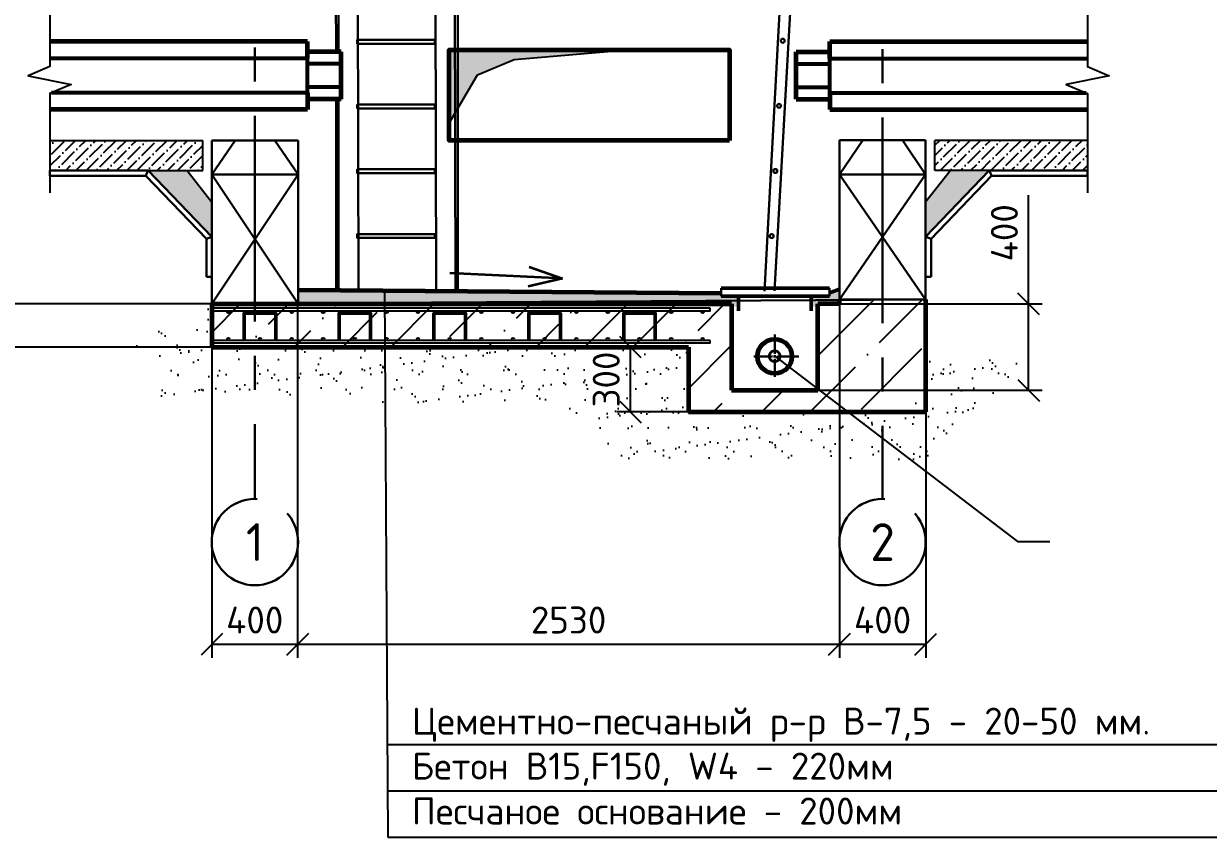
# Model space of a CAD drawing. Header units: millimetres. Extents: x 1601 to 14530, y 1157 to 3820.
# Drawn here: x 7416.2 to 7526.1, y 2922.4 to 2997.8 of the extents above; entities that cross this region are included whole.
import ezdxf
from ezdxf import colors
from ezdxf.entities.mleader import LeaderData, LeaderLine
from ezdxf.math import Vec2, Vec3

# ---------------------------------------------------------------- set-up
doc = ezdxf.new("R2010")
doc.units = ezdxf.units.MM
doc.linetypes.add('CENTER2', pattern=[28.575, 19.05, -3.175, 3.175, -3.175])
doc.linetypes.add('осевая2', pattern=[28.575, 19.05, -3.175, 3.175, -3.175])
for name, color, linetype, lineweight in [('Осевая', 2, 'осевая2', 30), ('Основной', 1, 'Continuous', 60), ('Размер 3.5', 250, 'Continuous', 35), ('Размеры на чертеже', 250, 'Continuous', 25), ('Тонкие', 5, 'Continuous', 30)]:
    doc.layers.add(name, color=color, linetype=linetype, lineweight=lineweight)
doc.layers.add('Штриховка', color=7, linetype='Continuous')
doc.styles.add('-ISOCPEUR-', font='isocpeur.TTF')
doc.styles.add('GOST', font='GOST Common.ttf')
doc.styles.get("Standard").update_dxf_attribs({"font": 'GOST Common.ttf'})
doc.dimstyles.new('М 1 к 50', dxfattribs={"dimtxt": 2.5, "dimasz": 2, "dimexe": 1.25, "dimexo": 0, "dimgap": 1, "dimtad": 1, "dimdec": 0, "dimlfac": 50, "dimzin": 0, "dimdsep": 46, "dimtxsty": 'GOST', "dimblk": 'OBLIQUE', "dimcen": 0, "dimclrd": 256, "dimclre": 256, "dimclrt": 256, "dimazin": 2, "dimtfac": 1, "dimtdec": 0, "dimtmove": 0, "dimatfit": 3, "dimldrblk": 'NONE', "dimfxl": 1.25, "dimtolj": 1, "dimtzin": 0, "dimlwd": -1, "dimlwe": -1, "dimarcsym": 2})
pattern_1 = [(37.5, (-522.7833, 26.5327), (-0.019200376, 0.587295885), [0, -0.463296, 0, -0.51816, 0, -0.4953]), (7.5, (-522.7833, 26.5327), (0.53942794, 0.86019012), [0, -0.249936, 0, -0.417576, 0, -0.16002]), (327.5, (-523.1582, 26.5327), (0.949190844, 0.001724622), [0, -0.1524, 0, -0.54864, 0, -0.71628]), (317.5, (-523.1582, 26.5327), (0.91626774, 0.26751519), [0, -0.0762, 0, -0.359664, 0, -0.41148])]
pattern_2 = [(45, (-522.7833, 26.5327), (0.353597585, 1.29652448), [1.666875, -0.333375, 0, -0.333375])]

# ---------------------------------------------------------------- blocks, each defined once
blk = doc.blocks.new('_Oblique')
at = {"color": 0, "linetype": 'ByBlock', "lineweight": -2}
blk.add_line((-0.5, -0.5), (0.5, 0.5), dxfattribs=at)
blk = doc.blocks.new('*D355')
at = {"transparency": 16777216}
for p, q in [((7509.41, 2971.79), (7509.41, 2981.89)), ((7489.86, 2971.79), (7510.66, 2971.79)), ((7509.41, 2963.79), (7509.41, 2971.79)), ((7489.86, 2963.79), (7510.66, 2963.79))]:
    blk.add_line(p, q, dxfattribs=at)
at = {"layer": 'Defpoints', "color": 0, "transparency": 16777216}
for p in [(7489.86, 2971.79), (7509.41, 2971.79), (7489.86, 2963.79)]:
    blk.add_point(p, dxfattribs=at)
at = {"transparency": 16777216, "xscale": 2, "yscale": 2, "zscale": 2}
for p, rotation in [((7509.41, 2971.79), 90), ((7509.41, 2963.79), 270)]:
    blk.add_blockref('_Oblique', p, dxfattribs=dict(at, rotation=rotation))
at = {"transparency": 16777216, "insert": (7507.16, 2978.39), "char_height": 2.5, "attachment_point": 5, "rotation": 90, "style": '-ISOCPEUR-'}
blk.add_mtext('\\A1;400', dxfattribs=at)
blk = doc.blocks.new('_None')
blk = doc.blocks.new('*U350')
at = {"layer": 'Осевая', "color": 0, "linetype": 'CENTER2', "transparency": 16777216}
for p, q in [((0, 0.22), (0, 2.03)), ((-1.93, 0), (-0.22, 0)), ((0.22, 0), (2.23, 0)), ((0, -1.91), (0, -0.22))]:
    blk.add_line(p, q, dxfattribs=at)
at = {"layer": 'Осевая', "color": 0, "linetype": 'Continuous', "transparency": 16777216}
for p, q in [((-0.11, 0), (0.11, 0)), ((0, -0.11), (0, 0.11))]:
    blk.add_line(p, q, dxfattribs=at)
blk = doc.blocks.new('*D368')
at = {"transparency": 16777216}
for p, q in [((7477.86, 2967.79), (7471.23, 2967.79)), ((7472.48, 2961.79), (7472.48, 2967.79)), ((7477.86, 2961.79), (7471.23, 2961.79))]:
    blk.add_line(p, q, dxfattribs=at)
at = {"layer": 'Defpoints', "color": 0, "transparency": 16777216}
for p in [(7472.48, 2967.79), (7477.86, 2967.79), (7477.86, 2961.79)]:
    blk.add_point(p, dxfattribs=at)
at = {"transparency": 16777216, "xscale": 2, "yscale": 2, "zscale": 2}
for p, rotation in [((7472.48, 2967.79), 90), ((7472.48, 2961.79), 270)]:
    blk.add_blockref('_Oblique', p, dxfattribs=dict(at, rotation=rotation))
at = {"transparency": 16777216, "insert": (7470.23, 2964.79), "char_height": 2.5, "attachment_point": 5, "rotation": 90, "style": '-ISOCPEUR-'}
blk.add_mtext('\\A1;300', dxfattribs=at)
blk = doc.blocks.new('*U351')
at = {"layer": 'Тонкие'}
blk.add_lwpolyline([(-3.6, -0.18), (3.6, -0.18), (3.6, 0.18), (-3.6, 0.18)], close=True, dxfattribs=at)
blk = doc.blocks.new('*U352')
at = {"layer": 'Тонкие', "color": 0, "linetype": 'ByBlock', "lineweight": -2, "transparency": 16777216}
for p in [(0, 48), (0, 42), (0, 36), (0, 30), (0, 24), (0, 18), (0, 12), (0, 6), (0, 0)]:
    blk.add_blockref('*U351', p, dxfattribs=at)
blk = doc.blocks.new('*D377')
at = {"transparency": 16777216}
for p, q in [((7433.66, 3030.19), (7412.27, 3030.19)), ((7413.52, 3030.19), (7413.52, 2971.79)), ((7433.65, 2971.79), (7412.27, 2971.79))]:
    blk.add_line(p, q, dxfattribs=at)
at = {"layer": 'Defpoints', "color": 0, "transparency": 16777216}
for p in [(7433.66, 3030.19), (7413.52, 2971.79), (7433.65, 2971.79)]:
    blk.add_point(p, dxfattribs=at)
at = {"transparency": 16777216, "xscale": 2, "yscale": 2, "zscale": 2}
for p, rotation in [((7413.52, 3030.19), 90), ((7413.52, 2971.79), 270)]:
    blk.add_blockref('_Oblique', p, dxfattribs=dict(at, rotation=rotation))
at = {"transparency": 16777216, "insert": (7411.27, 3000.99), "char_height": 2.5, "attachment_point": 5, "rotation": 90, "style": '-ISOCPEUR-'}
blk.add_mtext('\\A1;2900', dxfattribs=at)
blk = doc.blocks.new('*U353')
at = {"layer": 'Штриховка'}
blk.add_line((-42.5, 0), (42.5, 0), dxfattribs=at)
blk = doc.blocks.new('*U354')
at = {"layer": 'Штриховка', "color": 0, "linetype": 'ByBlock', "lineweight": -2, "transparency": 16777216}
for p in [(0, 8.6), (0, 4.3), (0, 0)]:
    blk.add_blockref('*U353', p, dxfattribs=at)
blk = doc.blocks.new('*D379')
at = {"transparency": 16777216}
for p, q in [((7441.61, 2971.84), (7441.61, 2939)), ((7433.65, 2967.79), (7433.65, 2939)), ((7433.65, 2940.25), (7441.61, 2940.25))]:
    blk.add_line(p, q, dxfattribs=at)
at = {"layer": 'Defpoints', "color": 0, "transparency": 16777216}
for p in [(7441.61, 2971.84), (7433.65, 2967.79), (7441.61, 2940.25)]:
    blk.add_point(p, dxfattribs=at)
at = {"transparency": 16777216, "xscale": 2, "yscale": 2, "zscale": 2, "rotation": 180}
blk.add_blockref('_Oblique', (7433.65, 2940.25), dxfattribs=at)
at = {"transparency": 16777216, "xscale": 2, "yscale": 2, "zscale": 2}
blk.add_blockref('_Oblique', (7441.61, 2940.25), dxfattribs=at)
at = {"transparency": 16777216, "insert": (7437.63, 2942.5), "char_height": 2.5, "attachment_point": 5, "style": '-ISOCPEUR-'}
blk.add_mtext('\\A1;400', dxfattribs=at)
blk = doc.blocks.new('*D380')
at = {"transparency": 16777216}
for p, q in [((7491.86, 2972.19), (7491.86, 2939)), ((7441.61, 2967.79), (7441.61, 2939)), ((7441.61, 2940.25), (7491.86, 2940.25))]:
    blk.add_line(p, q, dxfattribs=at)
at = {"layer": 'Defpoints', "color": 0, "transparency": 16777216}
for p in [(7491.86, 2972.19), (7441.61, 2967.79), (7491.86, 2940.25)]:
    blk.add_point(p, dxfattribs=at)
at = {"transparency": 16777216, "xscale": 2, "yscale": 2, "zscale": 2, "rotation": 180}
blk.add_blockref('_Oblique', (7441.61, 2940.25), dxfattribs=at)
at = {"transparency": 16777216, "xscale": 2, "yscale": 2, "zscale": 2}
blk.add_blockref('_Oblique', (7491.86, 2940.25), dxfattribs=at)
at = {"transparency": 16777216, "insert": (7466.74, 2942.5), "char_height": 2.5, "attachment_point": 5, "style": '-ISOCPEUR-'}
blk.add_mtext('\\A1;2530', dxfattribs=at)
blk = doc.blocks.new('*D381')
at = {"transparency": 16777216}
for p, q in [((7491.86, 2971.79), (7491.86, 2939)), ((7499.86, 2971.79), (7499.86, 2939)), ((7491.86, 2940.25), (7499.86, 2940.25))]:
    blk.add_line(p, q, dxfattribs=at)
at = {"layer": 'Defpoints', "color": 0, "transparency": 16777216}
for p in [(7491.86, 2971.79), (7499.86, 2971.79), (7499.86, 2940.25)]:
    blk.add_point(p, dxfattribs=at)
at = {"transparency": 16777216, "xscale": 2, "yscale": 2, "zscale": 2, "rotation": 180}
blk.add_blockref('_Oblique', (7491.86, 2940.25), dxfattribs=at)
at = {"transparency": 16777216, "xscale": 2, "yscale": 2, "zscale": 2}
blk.add_blockref('_Oblique', (7499.86, 2940.25), dxfattribs=at)
at = {"transparency": 16777216, "insert": (7495.86, 2942.5), "char_height": 2.5, "attachment_point": 5, "style": '-ISOCPEUR-'}
blk.add_mtext('\\A1;400', dxfattribs=at)
blk = doc.blocks.new('*D375')
at = {"transparency": 16777216}
for p, q in [((7433.65, 2971.79), (7412.27, 2971.79)), ((7413.52, 2971.79), (7413.52, 2967.79)), ((7433.65, 2967.79), (7412.27, 2967.79)), ((7413.52, 2967.79), (7413.52, 2959.04))]:
    blk.add_line(p, q, dxfattribs=at)
at = {"layer": 'Defpoints', "color": 0, "transparency": 16777216}
for p in [(7433.65, 2971.79), (7413.52, 2967.79), (7433.65, 2967.79)]:
    blk.add_point(p, dxfattribs=at)
at = {"transparency": 16777216, "xscale": 2, "yscale": 2, "zscale": 2}
for p, rotation in [((7413.52, 2971.79), 90), ((7413.52, 2967.79), 270)]:
    blk.add_blockref('_Oblique', p, dxfattribs=dict(at, rotation=rotation))
at = {"transparency": 16777216, "insert": (7411.27, 2962.42), "char_height": 2.5, "attachment_point": 5, "rotation": 90, "style": '-ISOCPEUR-'}
blk.add_mtext('\\A1;200', dxfattribs=at)
blk = doc.blocks.new('_DotSmall')
at = {"color": 0, "linetype": 'ByBlock', "const_width": 0.5}
blk.add_lwpolyline([(-0.0625, 0, 1), (0.0625, 0, 1)], format="xyb", close=True, dxfattribs=at)

msp = doc.modelspace()

# ---------------------------------------------------------------- hatches: boundary and pattern name
h = msp.add_hatch()
h.set_pattern_fill('ANSI36', scale=0.21)
h.set_pattern_definition(pattern_2)
h.paths.add_polyline_path([(7432.8037, 3000.1583), (7432.8037, 3001.7583), (7418.6385, 3001.7583), (7418.6385, 2998.9583), (7432.8037, 2998.9583)])
h.paths.add_polyline_path([(7432.8037, 2986.9583), (7418.6385, 2986.9583), (7418.6385, 2984.1583), (7432.8037, 2984.1583)])
h = msp.add_hatch()
h.set_pattern_fill('ANSI36', scale=0.21)
h.set_pattern_definition(pattern_2)
h.paths.add_polyline_path([(7500.7009, 3000.1583), (7500.7009, 3001.7583), (7514.8662, 3001.7583), (7514.8662, 2998.9583), (7500.7009, 2998.9583)])
h.paths.add_polyline_path([(7500.7009, 2986.9583), (7514.8662, 2986.9583), (7514.8662, 2984.1583), (7500.7009, 2984.1583)])
h = msp.add_hatch(color=7)
h.dxf.hatch_style = 1
h.paths.add_polyline_path([(7458.2975, 2993.0152), (7461.6966, 2994.46), (7472.1672, 2995.3566), (7455.6605, 2995.3566), (7455.6605, 2988.5634)])
at = {"layer": 'Штриховка'}
h = msp.add_hatch(dxfattribs=at)
h.set_pattern_fill('AR-SAND', color=256, scale=0.012, style=0)
h.set_pattern_definition(pattern_1)
h.paths.add_polyline_path([(7433.6469, 3004.695), (7433.6469, 3007.8888), (7427.745, 3001.7583), (7431.3501, 3001.7583)])
h.paths.add_polyline_path([(7431.3501, 2984.1583), (7427.745, 2984.1583), (7433.6469, 2978.0279), (7433.6469, 2981.2216)])
h = msp.add_hatch(dxfattribs=at)
h.set_pattern_fill('AR-SAND', color=256, scale=0.012, style=0)
h.set_pattern_definition(pattern_1)
h.paths.add_polyline_path([(7499.8577, 3004.695), (7499.8577, 3007.8888), (7505.7597, 3001.7583), (7502.1545, 3001.7583)])
h.paths.add_polyline_path([(7502.1545, 2984.1583), (7505.7597, 2984.1583), (7499.8578, 2978.0279), (7499.8578, 2981.2216)])
h = msp.add_hatch(dxfattribs=at)
h.set_pattern_fill('AR-SAND', color=256, scale=0.012, style=0)
h.set_pattern_definition([(37.5, (-373.6382, 26.5327), (-0.019200376, 0.587295885), [0, -0.463296, 0, -0.51816, 0, -0.4953]), (7.5, (-373.6382, 26.5327), (0.53942794, 0.86019012), [0, -0.249936, 0, -0.417576, 0, -0.16002]), (327.5, (-374.0131, 26.5327), (0.949190844, 0.001724622), [0, -0.1524, 0, -0.54864, 0, -0.71628]), (317.5, (-374.0131, 26.5327), (0.91626774, 0.26751519), [0, -0.0762, 0, -0.359664, 0, -0.41148])])
h.paths.add_polyline_path([(7491.8578, 2973.1575), (7491.8578, 2971.7924), (7489.8578, 2971.7924), (7489.8578, 2971.5312), (7489.2252, 2971.5246), (7489.2252, 2972.5123), (7490.9403, 2972.5123), (7490.9403, 2972.8291)])
h.paths.add_polyline_path([(7441.6469, 2973.103), (7441.7208, 2971.7924), (7481.8578, 2971.7924), (7481.8578, 2971.5367), (7482.4871, 2971.5339), (7482.4871, 2972.5123), (7480.8945, 2972.5123), (7480.8945, 2972.8063)])
h = msp.add_hatch(dxfattribs=at)
h.set_pattern_fill('ANSI36', color=256)
h.set_pattern_definition([(45, (5186.5332, 829.7945), (1.683798, 6.173926), [7.9375, -1.5875, 0, -1.5875])])
h.paths.add_polyline_path([(7433.647, 2971.7924), (7433.647, 2967.7924), (7477.8578, 2967.7924), (7477.8578, 2961.7924), (7499.8362, 2961.7924), (7499.8362, 2972.1924), (7491.8578, 2972.1924), (7491.8578, 2971.7924), (7489.8578, 2971.7924), (7489.8578, 2963.7924), (7481.8578, 2963.7924), (7481.8578, 2971.7924)])
h = msp.add_hatch(dxfattribs=at)
h.set_pattern_fill('AR-SAND', color=256, scale=0.0566, style=0)
h.set_pattern_definition([(37.5, (-373.6382, 26.5327), (-0.0905618, 2.7700789), [0, -2.1852128, 0, -2.443988, 0, -2.336165]), (7.5, (-373.6382, 26.5327), (2.5443018, 4.05723), [0, -1.1788648, 0, -1.9695668, 0, -0.754761]), (327.5, (-375.4065, 26.5327), (4.4770168, 0.00813447), [0, -0.71882, 0, -2.587752, 0, -3.378454]), (317.5, (-375.4065, 26.5327), (4.3217295, 1.26178), [0, -0.35941, 0, -1.6964152, 0, -1.940814])])
edge = h.paths.add_edge_path()
edge.add_line((7428.7033, 2967.7971), (7474.5428, 2967.7924))
edge.add_arc((7501.3432, 2978.684), 28.929, 202.116652, 215.725161)
edge.add_line((7477.8578, 2961.7924), (7499.8578, 2961.7924))
edge.add_line((7499.8578, 2961.7924), (7499.8578, 2966.8298))
edge.add_line((7499.8578, 2966.8298), (7509.3963, 2966.8298))
edge.add_line((7509.3963, 2966.8298), (7500.5503, 2957.3707))
edge.add_line((7500.5503, 2957.3707), (7471.4183, 2957.3707))
edge.add_line((7471.4183, 2957.3707), (7466.2564, 2962.546))
edge.add_line((7466.2564, 2962.546), (7428.7033, 2962.7149))
edge.add_line((7428.7033, 2962.7149), (7428.7033, 2967.7971))
h.paths.add_polyline_path([(7425.851, 2967.7924), (7433.647, 2971.821), (7433.647, 2967.7639)])
edge = h.paths.add_edge_path(flags=16)
edge.add_arc((7501.3432, 2978.684), 28.929, 202.116652, 215.725161, ccw=False)
edge.add_line((7474.5428, 2967.7924), (7477.8578, 2967.7924))
edge.add_line((7477.8578, 2967.7924), (7477.8578, 2961.7924))

# ---------------------------------------------------------------- linework, layer by layer
at = {"color": 4, "lineweight": 60}
for p, q in [((7442.5352, 2996.1083), (7418.6385, 2996.1083)), ((7442.5352, 2994.5583), (7442.5352, 2996.1083)), ((7445.6472, 2995.1483), (7442.5352, 2995.1483)), ((7445.6472, 2990.7683), (7445.6472, 2995.1483)), ((7487.8575, 2990.7683), (7487.8575, 2995.1483)), ((7487.8575, 2995.1483), (7490.9695, 2995.1483)), ((7490.9695, 2996.1083), (7514.8662, 2996.1083)), ((7490.9695, 2994.5583), (7490.9695, 2996.1083)), ((7442.5352, 2991.3583), (7442.5352, 2989.8083)), ((7445.6472, 2990.7683), (7442.5352, 2990.7683)), ((7487.8575, 2990.7683), (7490.9695, 2990.7683)), ((7490.9695, 2991.3583), (7490.9695, 2989.8083)), ((7442.5352, 2989.8083), (7418.6385, 2989.8083)), ((7490.9695, 2989.8083), (7514.8662, 2989.8083))]:
    msp.add_line(p, q, dxfattribs=at)
for p, q in [((7461.6966, 2994.46), (7472.1672, 2995.3566)), ((7458.2975, 2993.0152), (7461.6966, 2994.46)), ((7455.6605, 2988.5634), (7458.2975, 2993.0152)), ((7418.6385, 2986.9583), (7432.8037, 2986.9583)), ((7432.8037, 2984.1583), (7432.8037, 2986.9583)), ((7514.8662, 2986.9583), (7500.7009, 2986.9583)), ((7500.7009, 2984.1583), (7500.7009, 2986.9583)), ((7418.6385, 2984.1583), (7432.8037, 2984.1583)), ((7433.6469, 2978.0278), (7427.745, 2984.1583)), ((7431.3501, 2984.1583), (7433.6469, 2981.2216)), ((7502.1545, 2984.1583), (7499.8577, 2981.2216)), ((7499.8577, 2978.0278), (7505.7597, 2984.1583)), ((7514.8662, 2984.1583), (7500.7009, 2984.1583))]:
    msp.add_line(p, q)
at = {"color": 6, "lineweight": 53}
for p, q in [((7442.5352, 2994.5583), (7418.6385, 2994.5583)), ((7442.5352, 2991.3583), (7442.5352, 2994.5583)), ((7445.6472, 2994.0383), (7442.5352, 2994.0383)), ((7445.6472, 2991.8783), (7445.6472, 2994.0383)), ((7487.8575, 2991.8783), (7487.8575, 2994.0383)), ((7487.8575, 2994.0383), (7490.9695, 2994.0383)), ((7490.9695, 2991.3583), (7490.9695, 2994.5583)), ((7490.9695, 2994.5583), (7514.8662, 2994.5583)), ((7445.6472, 2991.8783), (7442.5352, 2991.8783)), ((7487.8575, 2991.8783), (7490.9695, 2991.8783)), ((7442.5352, 2991.3583), (7418.7707, 2991.3583)), ((7490.9695, 2991.3583), (7514.734, 2991.3583))]:
    msp.add_line(p, q, dxfattribs=at)
at = {"color": 7, "lineweight": 25, "ltscale": 20}
msp.add_line((7479.8578, 2968.4138), (7433.647, 2968.4138), dxfattribs=at)
for points in [[(7418.6385, 3001.7583), (7418.6385, 3004.2801), (7418.6385, 2996.2963), (7418.6385, 2993.7922), (7416.615, 2992.9389), (7420.6203, 2992.1382), (7418.6385, 2991.3026), (7418.6385, 2982.087)], [(7514.8662, 3001.7583), (7514.8662, 3004.2801), (7514.8662, 2996.2963), (7514.8662, 2993.7922), (7516.8896, 2992.9389), (7512.8844, 2992.1382), (7514.8662, 2991.3026), (7514.8662, 2982.087)], [(7449.6674, 2973.0411), (7449.9669, 2922.3623)]]:
    msp.add_lwpolyline(points)
for points in [[(7479.8578, 2971.4058), (7433.647, 2971.4058)], [(7433.647, 2971.1711), (7479.8578, 2971.1711), (7479.8578, 2971.4058)], [(7433.647, 2968.1791), (7479.8578, 2968.1791), (7479.8578, 2968.4138)]]:
    msp.add_lwpolyline(points, dxfattribs=at)
at = {"color": 0, "lineweight": 50, "ltscale": 20}
for points in [[(7439.5832, 2968.4138), (7439.5832, 2970.9364), (7436.6498, 2970.9364), (7436.6498, 2968.4138)], [(7448.3832, 2968.4138), (7448.3832, 2970.9364), (7445.4498, 2970.9364), (7445.4498, 2968.4138)], [(7457.1832, 2968.4138), (7457.1832, 2970.9364), (7454.2498, 2970.9364), (7454.2498, 2968.4138)], [(7465.9832, 2968.4138), (7465.9832, 2970.9364), (7463.0498, 2970.9364), (7463.0498, 2968.4138)], [(7474.7832, 2968.4138), (7474.7832, 2970.9364), (7471.8498, 2970.9364), (7471.8498, 2968.4138)]]:
    msp.add_lwpolyline(points, dxfattribs=at)
at = {"color": 7, "lineweight": 25, "ltscale": 20}
for centre in [(7435.1832, 2971.0538), (7438.1165, 2971.0538), (7441.0498, 2971.0538), (7443.9832, 2971.0538), (7446.9165, 2971.0538), (7449.8498, 2971.0538), (7452.7832, 2971.0538), (7455.7165, 2971.0538), (7458.6498, 2971.0538), (7461.5832, 2971.0538), (7464.5165, 2971.0538), (7467.4498, 2971.0538), (7470.3832, 2971.0538), (7473.3165, 2971.0538), (7476.2498, 2971.0538), (7479.1832, 2971.0538), (7435.1832, 2968.5311), (7438.1165, 2968.5311), (7441.0498, 2968.5311), (7443.9832, 2968.5311), (7446.9165, 2968.5311), (7449.8498, 2968.5311), (7452.7832, 2968.5311), (7455.7165, 2968.5311), (7458.6498, 2968.5311), (7461.5832, 2968.5311), (7464.5165, 2968.5311), (7467.4498, 2968.5311), (7470.3832, 2968.5311), (7473.3165, 2968.5311), (7476.2498, 2968.5311), (7479.1832, 2968.5311)]:
    msp.add_circle(centre, 0.1173, dxfattribs=at)
at = {"layer": 'Осевая'}
for p, q in [((7437.6468, 3046.3742), (7437.6468, 2953.7081)), ((7495.8579, 3046.2203), (7495.8579, 2953.7081))]:
    msp.add_line(p, q, dxfattribs=at)
for centre in [(7437.6465, 2949.7207), (7495.8582, 2949.7207)]:
    msp.add_circle(centre, 4.0002, dxfattribs=at)
at = {"layer": 'Основной'}
for p, q in [((7441.6469, 2973.103), (7480.8945, 2972.7998)), ((7491.8578, 2971.7924), (7491.8578, 2972.1924)), ((7499.8578, 2972.1924), (7499.8578, 2961.7924)), ((7433.647, 2971.7924), (7481.8578, 2971.7924)), ((7433.647, 2971.7924), (7433.647, 2967.7924)), ((7481.8578, 2971.7924), (7481.8578, 2963.7924)), ((7491.8578, 2971.7924), (7489.8578, 2971.7924)), ((7489.8578, 2963.7924), (7489.8578, 2971.7924)), ((7433.647, 2967.7924), (7477.8578, 2967.7924)), ((7477.8578, 2967.7924), (7477.8578, 2961.7924)), ((7481.8578, 2963.7924), (7489.8578, 2963.7924)), ((7477.8578, 2961.7924), (7499.8578, 2961.7924))]:
    msp.add_line(p, q, dxfattribs=at)
msp.add_lwpolyline([(7481.6605, 2986.9567), (7455.6605, 2986.9567), (7455.6605, 2995.3566), (7481.6605, 2995.3566)], close=True, dxfattribs=at)
msp.add_circle((7485.8578, 2966.9376), 1.6, dxfattribs=at)
at = {"layer": 'Размер 3.5'}
for p, q in [((7466.1894, 2974.1589), (7455.7309, 2974.6532)), ((7463.0721, 2975.2252), (7466.1894, 2974.1589)), ((7466.1894, 2974.1589), (7462.9872, 2973.415))]:
    msp.add_line(p, q, dxfattribs=at)
at = {"layer": 'Тонкие'}
for p, q in [((7487.9708, 3030.2332), (7486.178, 2996.5362)), ((7489.0875, 3030.3067), (7487.1758, 2996.6019)), ((7445.1693, 2995.1483), (7445.1425, 3030.1923)), ((7445.4083, 2995.1483), (7445.4083, 3030.1923)), ((7447.2401, 2973.0598), (7447.1426, 3030.1923)), ((7454.4518, 2973.0041), (7454.3425, 3030.1923)), ((7456.1425, 3030.1923), (7456.2476, 2972.9902)), ((7456.4804, 2972.9884), (7456.4804, 3030.1923)), ((7486.178, 2996.5362), (7484.9238, 2972.9641)), ((7487.1758, 2996.6019), (7485.8385, 2973.0243)), ((7445.1862, 2973.0757), (7445.1727, 2990.7683)), ((7445.4083, 2973.074), (7445.4083, 2990.7683)), ((7433.6469, 2986.9583), (7441.647, 2986.9583)), ((7435.8059, 2986.9583), (7433.647, 2983.7923)), ((7441.647, 2983.7923), (7439.4887, 2986.9583)), ((7441.647, 2986.9583), (7441.647, 2983.7923)), ((7491.8567, 2986.9586), (7491.8576, 2983.7923)), ((7491.8567, 2986.9586), (7499.8569, 2986.9586)), ((7494.0157, 2986.9586), (7491.8569, 2983.7926)), ((7499.8569, 2983.7926), (7497.6986, 2986.9586)), ((7433.6471, 2985.7583), (7433.6471, 2983.7923)), ((7499.8575, 2985.7581), (7499.8575, 2983.7923)), ((7418.6385, 2984.1583), (7418.6385, 2983.9083)), ((7418.6385, 2984.1583), (7427.745, 2984.1583)), ((7427.745, 2984.1583), (7427.6386, 2983.9083)), ((7427.745, 2984.1583), (7433.6469, 2978.0278)), ((7505.7597, 2984.1583), (7499.8577, 2978.0278)), ((7514.8662, 2984.1583), (7505.7597, 2984.1583)), ((7505.7597, 2984.1583), (7505.866, 2983.9083)), ((7514.8662, 2984.1583), (7514.8662, 2983.9083)), ((7418.6385, 2983.6583), (7418.6385, 2983.9083)), ((7418.6385, 2983.6583), (7427.5323, 2983.6583)), ((7427.5323, 2983.6583), (7427.6386, 2983.9083)), ((7427.5323, 2983.6583), (7433.1469, 2977.8262)), ((7441.6469, 2983.7923), (7433.6469, 2983.7924)), ((7441.6469, 2971.7924), (7433.6469, 2983.7924)), ((7433.647, 2983.7924), (7433.6469, 2971.7925)), ((7441.647, 2983.7921), (7433.647, 2983.7922)), ((7441.6469, 2983.7924), (7433.6493, 2971.7925)), ((7441.6469, 2983.7924), (7441.6469, 2971.7924)), ((7491.8576, 2983.7921), (7499.8576, 2983.7922)), ((7491.8578, 2983.7924), (7491.8578, 2972.1924)), ((7491.8578, 2983.7923), (7499.8578, 2983.7924)), ((7491.8578, 2972.1924), (7499.8578, 2983.7924)), ((7491.8578, 2983.7924), (7499.8578, 2972.1924)), ((7499.8577, 2983.7924), (7499.8577, 2972.1924)), ((7505.9724, 2983.6583), (7500.3577, 2977.8262)), ((7505.9724, 2983.6583), (7505.866, 2983.9083)), ((7514.8662, 2983.6583), (7505.9724, 2983.6583)), ((7514.8662, 2983.6583), (7514.8662, 2983.9083)), ((7433.1469, 2977.8262), (7433.3969, 2977.927)), ((7433.1469, 2977.8262), (7433.1472, 2974.3159)), ((7433.6469, 2978.0278), (7433.3969, 2977.927)), ((7433.6469, 2978.0278), (7433.6472, 2974.3159)), ((7499.8577, 2978.0278), (7499.8575, 2974.3159)), ((7499.8577, 2978.0278), (7500.1077, 2977.927)), ((7500.3577, 2977.8262), (7500.1077, 2977.927)), ((7500.3577, 2977.8262), (7500.3575, 2974.3159)), ((7433.1472, 2974.3159), (7433.3972, 2974.3159)), ((7433.6472, 2974.3159), (7433.3972, 2974.3159)), ((7499.8575, 2974.3159), (7500.1075, 2974.3159)), ((7500.3575, 2974.3159), (7500.1075, 2974.3159)), ((7480.8945, 2973.2536), (7480.8945, 2972.5192)), ((7491.8578, 2972.1923), (7499.8578, 2972.1924)), ((7499.8578, 2972.1924), (7491.8578, 2972.1924)), ((7441.6469, 2971.7924), (7433.6469, 2971.7925))]:
    msp.add_line(p, q, dxfattribs=at)
at = {"layer": 'Тонкие', "color": 5, "lineweight": 50}
for p, q in [((7490.9403, 2973.2467), (7480.8945, 2973.2467)), ((7490.9403, 2972.5123), (7480.8945, 2972.5123)), ((7482.4871, 2972.5123), (7482.4871, 2971.1658)), ((7489.2252, 2972.5123), (7489.2252, 2971.1658))]:
    msp.add_line(p, q, dxfattribs=at)
at = {"layer": 'Тонкие', "color": 5}
msp.add_line((7490.9403, 2972.5123), (7490.9403, 2973.2467), dxfattribs=at)
at = {"layer": 'Тонкие'}
msp.add_lwpolyline([(7499.8577, 2986.9586), (7499.8577, 2972.1924), (7433.6469, 2971.7925), (7433.6469, 2986.9583)], dxfattribs=at)
at = {"layer": 'Тонкие', "color": 5, "lineweight": 50}
msp.add_lwpolyline([(7491.8815, 2973.1577), (7490.8726, 2972.8054)], dxfattribs=at)
at = {"layer": 'Тонкие'}
for centre in [(7486.6029, 2996.189), (7486.2605, 2990.1535), (7485.9182, 2984.1179), (7485.5759, 2978.0824)]:
    msp.add_circle(centre, 0.18, dxfattribs=at)

# ---------------------------------------------------------------- block references
at = {"layer": 'Осевая', "linetype": 'CENTER2'}
msp.add_blockref('*U350', (7485.8578, 2966.9376), dxfattribs=at)
at = {"layer": 'Тонкие', "rotation": 180}
msp.add_blockref('*U352', (7450.7363, 3026.0953), dxfattribs=at)
at = {"layer": 'Штриховка'}
msp.add_blockref('*U354', (7492.4628, 2922.3623), dxfattribs=at)

# ---------------------------------------------------------------- texts
at = {"color": 0, "lineweight": 25, "ltscale": 25, "insert": (7452.2105, 2934.3793), "char_height": 2.5, "attachment_point": 1, "style": '-ISOCPEUR-'}
msp.add_mtext_dynamic_manual_height_columns('Цементно-песчаный р-р В-7,5 - 20-50 мм.\\PБетон В15,F150, W4 - 220мм\\PПесчаное основание - 200мм', width=89.674171, gutter_width=625, heights=[0], dxfattribs=at)
at = {"layer": 'Основной', "char_height": 3.5, "attachment_point": 5}
for s, insert in [('1', (7437.6465, 2949.7207)), ('2', (7495.8582, 2949.7207))]:
    msp.add_mtext_dynamic_manual_height_columns(s, width=5.739849, gutter_width=12.5, heights=[0], dxfattribs=dict(at, insert=insert))

# ---------------------------------------------------------------- dimensions: what is measured, and where the dimension line sits
dim = msp.add_linear_dim(base=(7413.5234, 2971.7925), p1=(7433.6614, 3030.1923), p2=(7433.6469, 2971.7925), angle=90, text='2900', dimstyle='М 1 к 50', override={"dimtxsty": '-ISOCPEUR-'})
dim.commit()
dim.dimension.update_dxf_attribs({"geometry": '*D377', "text_midpoint": (7411.2734, 3000.9924)})
for base, p1, p2, picture, middle in [((7509.4147, 2971.7924), (7489.8578, 2963.7924), (7489.8578, 2971.7924), '*D355', (7509.4147, 2978.3861)), ((7472.4778, 2967.7924), (7477.8578, 2961.7924), (7477.8578, 2967.7924), '*D368', (7472.4778, 2964.7924))]:
    dim = msp.add_linear_dim(base=base, p1=p1, p2=p2, angle=90, dimstyle='М 1 к 50', override={"dimtxsty": '-ISOCPEUR-'})
    dim.commit()
    dim.dimension.update_dxf_attribs({"geometry": picture, "text_midpoint": middle, "dimtype": 160})
dim = msp.add_linear_dim(base=(7413.5234, 2967.7924), p1=(7433.6493, 2971.7925), p2=(7433.6493, 2967.7924), angle=90, dimstyle='М 1 к 50', override={"dimtxsty": '-ISOCPEUR-'})
dim.commit()
dim.dimension.update_dxf_attribs({"geometry": '*D375', "text_midpoint": (7411.2734, 2962.4174)})
for base, p1, p2, text, picture, middle in [((7491.8578, 2940.254), (7441.6147, 2967.7924), (7491.8578, 2972.1925), '2530', '*D380', (7466.7363, 2942.504)), ((7441.6147, 2940.254), (7433.647, 2967.7924), (7441.6147, 2971.8406), '400', '*D379', (7437.6309, 2942.504))]:
    dim = msp.add_linear_dim(base=base, p1=p1, p2=p2, text=text, dimstyle='М 1 к 50', override={"dimtxsty": '-ISOCPEUR-'})
    dim.commit()
    dim.dimension.update_dxf_attribs({"geometry": picture, "text_midpoint": middle})
dim = msp.add_linear_dim(base=(7499.8578, 2940.254), p1=(7491.8578, 2971.7924), p2=(7499.8578, 2971.7924), dimstyle='М 1 к 50', override={"dimtxsty": '-ISOCPEUR-'})
dim.commit()
dim.dimension.update_dxf_attribs({"geometry": '*D381', "text_midpoint": (7495.8578, 2942.504)})

# ---------------------------------------------------------------- leaders
at = {"layer": 'Размеры на чертеже'}
ml = msp.add_multileader_mtext('Standard', dxfattribs=at)
ml.set_content('', color=256, style='GOST')
ml.set_leader_properties()
ml.set_arrow_properties(name='DOTSMALL')
ml.build(insert=Vec2(0, 0))
ml.multileader.update_dxf_attribs({"text_left_attachment_type": 6, "text_right_attachment_type": 6, "dogleg_length": 1, "arrow_head_size": 2})
ctx = ml.context
ctx.base_point, ctx.char_height, ctx.arrow_head_size, ctx.plane_origin = Vec3(7509.3732, 2949.7785), 3.5, 2, Vec3(7485.0964, 2985.4548)
ctx.left_attachment, ctx.right_attachment = 6, 6
notes = []
notes.append((ctx, [(1, (1, 1, 0), (7508.3732, 2949.7785), (1, 0), 1, [(0, [(7485.8543, 2966.949)], 0, [])])]))
ctx.mtext.insert, ctx.mtext.flow_direction = Vec3(7511.3732, 2953.9785), 5
for ctx, leaders in notes:
    for number, flags, end, landing, length, lines in leaders:
        leader = LeaderData()
        leader.index, (leader.has_last_leader_line, leader.has_dogleg_vector, leader.attachment_direction) = number, flags
        leader.last_leader_point, leader.dogleg_vector, leader.dogleg_length = Vec3(end), Vec3(landing), length
        for number, points, colour, breaks in lines:
            line = LeaderLine()
            line.index, line.vertices, line.color, line.breaks = number, Vec3.list(points), colors.encode_raw_color(colour), breaks
            leader.lines.append(line)
        ctx.leaders.append(leader)

doc.saveas('drawing.dxf')
